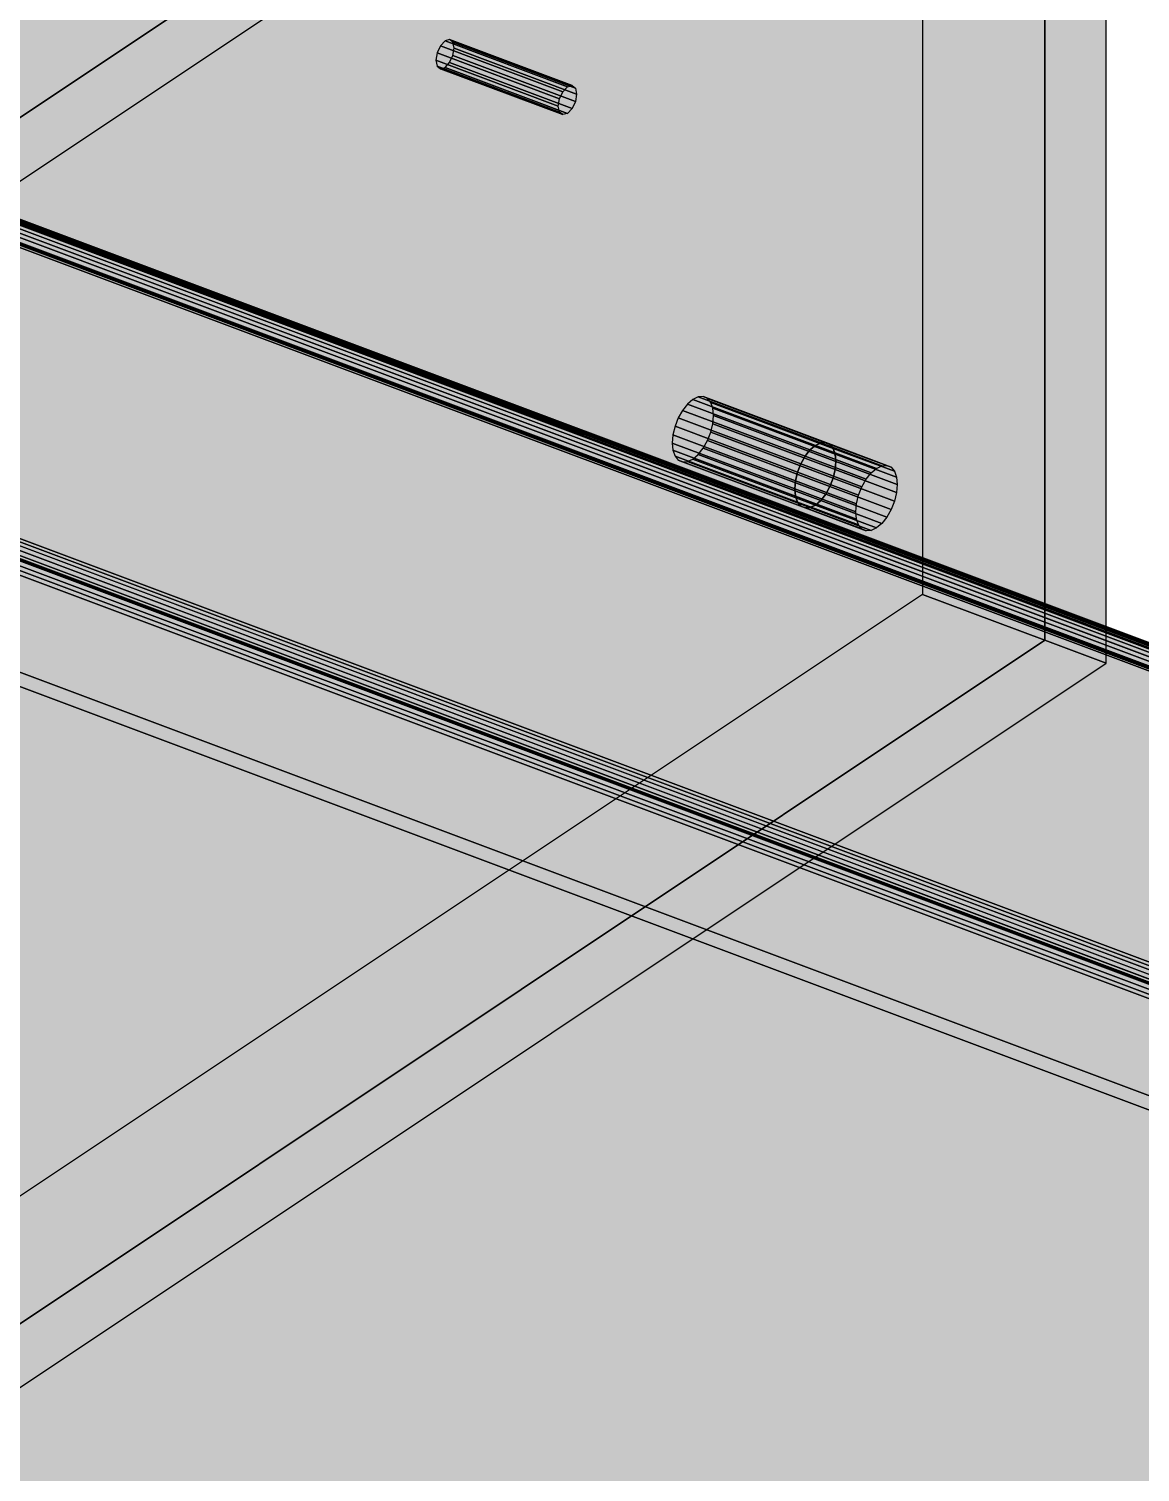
# Model space of a CAD drawing. Header units: millimetres. Extents: x 50 to 612415, y 2 to 4150.
# Drawn here: x 471598.2 to 471673, y 2379.7 to 2476.9 of the extents above; entities that cross this region are included whole.
import ezdxf

# ---------------------------------------------------------------- set-up
doc = ezdxf.new("R2010")
doc.units = ezdxf.units.MM
doc.layers.add('HATCH', color=8, linetype='Continuous', lineweight=9)
doc.layers.add('OUTLINE', color=7, linetype='Continuous', lineweight=25)

msp = doc.modelspace()

# ---------------------------------------------------------------- hatches: boundary and pattern name
at = {"layer": 'HATCH', "true_color": 0x5f7984}
for points in [[(470603.736, 2836.693), (470603.492, 2836.673), (472218.599, 2231.008), (472218.717, 2231.075)], [(470604.406, 2834.832), (470604.421, 2834.834), (472217.341, 2229.989), (472217.334, 2229.984)]]:
    msp.add_hatch(color=155, dxfattribs=at).paths.add_polyline_path(points)
at = {"layer": 'HATCH', "true_color": 0x5d7782}
for points in [[(470604.006, 2836.641), (470603.736, 2836.693), (472218.717, 2231.075), (472218.781, 2231.101)], [(470604.421, 2834.834), (470604.438, 2834.83), (472217.345, 2229.99), (472217.341, 2229.989)], [(470605.79, 2834.718), (470605.616, 2835.094), (472218.059, 2230.428), (472217.796, 2230.216)], [(470604.539, 2834.734), (470604.549, 2834.71), (472217.284, 2229.935), (472217.3, 2229.948)]]:
    msp.add_hatch(color=155, dxfattribs=at).paths.add_polyline_path(points)
at = {"layer": 'HATCH', "true_color": 0x617c87}
for points in [[(470603.283, 2836.582), (470582.942, 2823.021), (472198.092, 2217.34), (472218.433, 2230.901)], [(470584.051, 2821.266), (470604.393, 2834.827), (472217.323, 2229.978), (472196.982, 2216.417)], [(470604.562, 2834.664), (470624.098, 2686.661), (472093.534, 2135.622), (472217.248, 2229.907)], [(470625.526, 2685.975), (470605.99, 2833.979), (472217.219, 2229.768), (472093.505, 2135.483)], [(470584.03, 2821.193), (470584.029, 2821.212), (472196.925, 2216.376), (472196.908, 2216.363)], [(470584.042, 2821.257), (470584.051, 2821.266), (472196.982, 2216.417), (472196.97, 2216.409)], [(470589.351, 2810.659), (470590.279, 2811.278), (472190.631, 2211.146), (472189.703, 2210.527)]]:
    msp.add_hatch(color=145, dxfattribs=at).paths.add_polyline_path(points)
at = {"layer": 'HATCH', "true_color": 0x607b86}
for points in [[(470603.492, 2836.673), (470603.283, 2836.582), (472218.433, 2230.901), (472218.599, 2231.008)], [(470604.393, 2834.827), (470604.406, 2834.832), (472217.334, 2229.984), (472217.323, 2229.978)], [(470604.557, 2834.687), (470604.562, 2834.664), (472217.248, 2229.907), (472217.266, 2229.921)], [(470605.99, 2833.979), (470605.916, 2834.342), (472217.512, 2229.994), (472217.219, 2229.768)], [(470584.035, 2821.172), (470584.03, 2821.193), (472196.908, 2216.363), (472196.892, 2216.35)]]:
    msp.add_hatch(color=155, dxfattribs=at).paths.add_polyline_path(points)
at = {"layer": 'HATCH', "true_color": 0x5c7580}
for points in [[(470604.294, 2836.52), (470604.006, 2836.641), (472218.781, 2231.101), (472218.789, 2231.084)], [(470604.525, 2834.756), (470604.539, 2834.734), (472217.3, 2229.948), (472217.315, 2229.96)], [(470605.616, 2835.094), (470605.4, 2835.456), (472218.293, 2230.621), (472218.059, 2230.428)], [(470584.064, 2821.108), (470584.052, 2821.129), (472196.86, 2216.325), (472196.846, 2216.314)]]:
    msp.add_hatch(color=147, dxfattribs=at).paths.add_polyline_path(points)
at = {"layer": 'HATCH', "true_color": 0x59727d}
for points in [[(470604.587, 2836.332), (470604.294, 2836.52), (472218.789, 2231.084), (472218.742, 2231.024)], [(470604.456, 2834.823), (470604.474, 2834.811), (472217.343, 2229.985), (472217.346, 2229.989)]]:
    msp.add_hatch(color=147, dxfattribs=at).paths.add_polyline_path(points)
at = {"layer": 'HATCH', "true_color": 0x576f7a}
for points in [[(470604.876, 2836.087), (470604.587, 2836.332), (472218.742, 2231.024), (472218.641, 2230.925)], [(470605.151, 2835.791), (470604.876, 2836.087), (472218.641, 2230.925), (472218.489, 2230.789)], [(470604.474, 2834.811), (470604.492, 2834.796), (472217.336, 2229.979), (472217.343, 2229.985)], [(470604.492, 2834.796), (470604.509, 2834.777), (472217.327, 2229.971), (472217.336, 2229.979)]]:
    msp.add_hatch(color=147, dxfattribs=at).paths.add_polyline_path(points)
at = {"layer": 'HATCH', "true_color": 0x5a727d}
for points in [[(470605.4, 2835.456), (470605.151, 2835.791), (472218.489, 2230.789), (472218.293, 2230.621)], [(470604.509, 2834.777), (470604.525, 2834.756), (472217.315, 2229.96), (472217.327, 2229.971)]]:
    msp.add_hatch(color=147, dxfattribs=at).paths.add_polyline_path(points)
at = {"layer": 'HATCH', "true_color": 0x5b7580}
msp.add_hatch(color=147, dxfattribs=at).paths.add_polyline_path([(470604.438, 2834.83), (470604.456, 2834.823), (472217.346, 2229.989), (472217.345, 2229.99)])
at = {"layer": 'HATCH', "true_color": 0x5f7985}
for points in [[(470604.549, 2834.71), (470604.557, 2834.687), (472217.266, 2229.921), (472217.284, 2229.935)], [(470605.916, 2834.342), (470605.79, 2834.718), (472217.796, 2230.216), (472217.512, 2229.994)], [(470584.042, 2821.15), (470584.035, 2821.172), (472196.892, 2216.35), (472196.875, 2216.338)]]:
    msp.add_hatch(color=155, dxfattribs=at).paths.add_polyline_path(points)
at = {"layer": 'HATCH', "true_color": 0x617c88}
for points in [[(470582.591, 2822.339), (470582.589, 2822.006), (472197.046, 2216.585), (472197.343, 2216.807)], [(470582.942, 2823.021), (470582.771, 2822.857), (472197.876, 2217.192), (472198.092, 2217.34)]]:
    msp.add_hatch(color=145, dxfattribs=at).paths.add_polyline_path(points)
at = {"layer": 'HATCH', "true_color": 0x627d88}
for points in [[(470582.653, 2822.626), (470582.591, 2822.339), (472197.343, 2216.807), (472197.623, 2217.012)], [(470582.771, 2822.857), (470582.653, 2822.626), (472197.623, 2217.012), (472197.876, 2217.192)], [(470584.029, 2821.212), (470584.03, 2821.23), (472196.941, 2216.388), (472196.925, 2216.376)], [(470584.03, 2821.23), (470584.035, 2821.245), (472196.957, 2216.399), (472196.941, 2216.388)], [(470584.035, 2821.245), (470584.042, 2821.257), (472196.97, 2216.409), (472196.957, 2216.399)]]:
    msp.add_hatch(color=145, dxfattribs=at).paths.add_polyline_path(points)
at = {"layer": 'HATCH', "true_color": 0x617b87}
msp.add_hatch(color=155, dxfattribs=at).paths.add_polyline_path([(470582.589, 2822.006), (470582.645, 2821.641), (472196.743, 2216.354), (472197.046, 2216.585)])
at = {"layer": 'HATCH', "true_color": 0x607a85}
msp.add_hatch(color=155, dxfattribs=at).paths.add_polyline_path([(470582.645, 2821.641), (470582.758, 2821.256), (472196.447, 2216.123), (472196.743, 2216.354)])
at = {"layer": 'HATCH', "true_color": 0x5e7883}
for points in [[(470582.758, 2821.256), (470582.924, 2820.867), (472196.169, 2215.9), (472196.447, 2216.123)], [(470584.052, 2821.129), (470584.042, 2821.15), (472196.875, 2216.338), (472196.86, 2216.325)]]:
    msp.add_hatch(color=155, dxfattribs=at).paths.add_polyline_path(points)
at = {"layer": 'HATCH', "true_color": 0x5c7680}
msp.add_hatch(color=147, dxfattribs=at).paths.add_polyline_path([(470582.924, 2820.867), (470583.136, 2820.489), (472195.919, 2215.696), (472196.169, 2215.9)])
at = {"layer": 'HATCH', "true_color": 0x5b747f}
for points in [[(470583.136, 2820.489), (470589.351, 2810.659), (472189.703, 2210.527), (472195.919, 2215.696)], [(470590.279, 2811.278), (470584.064, 2821.108), (472196.846, 2216.314), (472190.631, 2211.146)]]:
    msp.add_hatch(color=147, dxfattribs=at).paths.add_polyline_path(points)
at = {"layer": 'HATCH', "true_color": 0xccae87}
for points in [[(471534.652, 2437.561), (471658.355, 2520.03), (471666.602, 2516.938), (471542.898, 2434.469)], [(471542.898, 2434.469), (471666.602, 2516.938), (471670.725, 2515.391), (471547.022, 2432.923)], [(471658.355, 2438.79), (471534.652, 2356.321), (471542.898, 2353.229), (471666.602, 2435.697)], [(471666.602, 2435.697), (471542.898, 2353.229), (471547.022, 2351.682), (471670.725, 2434.151)]]:
    msp.add_hatch(color=43, dxfattribs=at).paths.add_polyline_path(points)
at = {"layer": 'HATCH', "true_color": 0xbda27d}
for points in [[(471566.814, 2448.085), (471534.652, 2437.561), (471658.355, 2520.03)], [(471567.124, 2448.172), (471566.814, 2448.085), (471658.355, 2520.03)], [(471567.35, 2447.996), (471567.124, 2448.172), (471658.355, 2520.03)], [(471626.192, 2487.67), (471567.35, 2447.996), (471658.355, 2520.03)], [(471626.501, 2486.21), (471658.355, 2520.03), (471658.355, 2438.79)], [(471559.706, 2386.379), (471542.898, 2434.469), (471666.602, 2516.938)], [(471666.602, 2516.938), (471542.898, 2434.469), (471575.061, 2444.992)], [(471651.139, 2448.823), (471559.706, 2386.379), (471666.602, 2516.938)], [(471666.602, 2516.938), (471575.061, 2444.992), (471575.371, 2445.079)], [(471666.602, 2516.938), (471575.371, 2445.079), (471575.597, 2444.903)], [(471666.602, 2516.938), (471575.597, 2444.903), (471634.439, 2484.577)], [(471666.602, 2435.697), (471666.602, 2516.938), (471634.748, 2483.118)], [(471651.499, 2448.995), (471651.139, 2448.823), (471666.602, 2516.938)], [(471651.835, 2449.018), (471651.499, 2448.995), (471666.602, 2516.938)], [(471652.123, 2448.891), (471651.835, 2449.018), (471666.602, 2516.938)], [(471652.344, 2448.623), (471652.123, 2448.891), (471666.602, 2516.938)], [(471652.483, 2448.231), (471652.344, 2448.623), (471666.602, 2516.938)], [(471652.483, 2447.191), (471666.602, 2516.938), (471666.602, 2435.697)], [(471652.483, 2447.191), (471652.53, 2447.743), (471666.602, 2516.938)], [(471652.53, 2447.743), (471652.483, 2448.231), (471666.602, 2516.938)], [(471670.725, 2515.391), (471547.022, 2432.923), (471563.829, 2384.833)], [(471670.725, 2515.391), (471563.829, 2384.833), (471655.262, 2447.277)], [(471670.725, 2515.391), (471655.262, 2447.277), (471655.622, 2447.449)], [(471670.725, 2515.391), (471655.622, 2447.449), (471655.958, 2447.472)], [(471670.725, 2515.391), (471655.958, 2447.472), (471656.246, 2447.345)], [(471670.725, 2515.391), (471656.246, 2447.345), (471656.467, 2447.076)], [(471670.725, 2515.391), (471656.467, 2447.076), (471656.606, 2446.685)], [(471670.725, 2434.151), (471670.725, 2515.391), (471656.606, 2445.645)], [(471670.725, 2515.391), (471656.654, 2446.196), (471656.606, 2445.645)], [(471670.725, 2515.391), (471656.606, 2446.685), (471656.654, 2446.196)], [(471626.192, 2487.67), (471625.883, 2487.344), (471567.35, 2447.996)], [(471625.883, 2487.344), (471625.656, 2486.867), (471567.35, 2447.996)], [(471625.656, 2486.867), (471625.573, 2486.365), (471567.35, 2447.996)], [(471566.814, 2446.3), (471625.656, 2485.974), (471625.883, 2485.798)], [(471566.814, 2446.3), (471567.124, 2446.625), (471625.656, 2485.974)], [(471626.192, 2476.064), (471566.814, 2446.3), (471625.883, 2485.798)], [(471567.124, 2446.625), (471567.35, 2447.103), (471625.656, 2485.974)], [(471625.573, 2486.365), (471567.433, 2447.605), (471567.35, 2447.996)], [(471567.35, 2447.103), (471567.433, 2447.605), (471625.656, 2485.974)], [(471567.433, 2447.605), (471625.573, 2486.365), (471625.656, 2485.974)], [(471625.883, 2485.798), (471626.192, 2485.885), (471658.355, 2438.79)], [(471626.81, 2475.584), (471625.883, 2485.798), (471658.355, 2438.79)], [(471626.81, 2475.584), (471626.728, 2475.975), (471625.883, 2485.798)], [(471626.728, 2475.975), (471626.501, 2476.151), (471625.883, 2485.798)], [(471626.501, 2476.151), (471626.192, 2476.064), (471625.883, 2485.798)], [(471626.192, 2485.885), (471626.501, 2486.21), (471658.355, 2438.79)], [(471575.597, 2444.903), (471634.13, 2484.252), (471634.439, 2484.577)], [(471575.597, 2444.903), (471633.903, 2483.774), (471634.13, 2484.252)], [(471634.13, 2482.705), (471633.903, 2482.881), (471575.061, 2443.207)], [(471633.903, 2482.881), (471575.371, 2443.533), (471575.061, 2443.207)], [(471633.903, 2482.881), (471575.597, 2444.01), (471575.371, 2443.533)], [(471575.597, 2444.903), (471633.82, 2483.272), (471633.903, 2483.774)], [(471575.597, 2444.903), (471575.68, 2444.512), (471633.82, 2483.272)], [(471633.903, 2482.881), (471575.68, 2444.512), (471575.597, 2444.01)], [(471633.903, 2482.881), (471633.82, 2483.272), (471575.68, 2444.512)], [(471666.602, 2435.697), (471634.748, 2483.118), (471634.439, 2482.792)], [(471634.13, 2482.705), (471575.061, 2443.207), (471634.439, 2472.972)], [(471666.602, 2435.697), (471634.439, 2482.792), (471634.13, 2482.705)], [(471666.602, 2435.697), (471634.13, 2482.705), (471635.057, 2472.491)], [(471634.13, 2482.705), (471634.974, 2472.882), (471635.057, 2472.491)], [(471634.13, 2482.705), (471634.748, 2473.058), (471634.974, 2472.882)], [(471634.13, 2482.705), (471634.439, 2472.972), (471634.748, 2473.058)], [(471626.192, 2476.064), (471567.433, 2435.999), (471566.814, 2446.3)], [(471626.192, 2476.064), (471625.883, 2475.738), (471567.433, 2435.999)], [(471625.883, 2475.738), (471625.656, 2475.261), (471567.433, 2435.999)], [(471625.656, 2475.261), (471625.573, 2474.759), (471567.433, 2435.999)], [(471626.501, 2474.605), (471626.728, 2475.082), (471658.355, 2438.79)], [(471626.728, 2475.082), (471626.81, 2475.584), (471658.355, 2438.79)], [(471566.814, 2434.694), (471625.656, 2474.368), (471625.883, 2474.192)], [(471566.814, 2434.694), (471567.124, 2435.02), (471625.656, 2474.368)], [(471643.252, 2452.088), (471566.814, 2434.694), (471626.192, 2474.279)], [(471566.814, 2434.694), (471625.883, 2474.192), (471626.192, 2474.279)], [(471567.124, 2435.02), (471567.35, 2435.497), (471625.656, 2474.368)], [(471567.35, 2435.497), (471567.433, 2435.999), (471625.656, 2474.368)], [(471567.433, 2435.999), (471625.573, 2474.759), (471625.656, 2474.368)], [(471626.192, 2474.279), (471626.501, 2474.605), (471658.355, 2438.79)], [(471644.097, 2451.715), (471626.192, 2474.279), (471658.355, 2438.79)], [(471644.097, 2451.715), (471643.876, 2451.984), (471626.192, 2474.279)], [(471643.876, 2451.984), (471643.588, 2452.111), (471626.192, 2474.279)], [(471643.588, 2452.111), (471643.252, 2452.088), (471626.192, 2474.279)], [(471575.061, 2443.207), (471575.68, 2432.906), (471634.439, 2472.972)], [(471575.68, 2432.906), (471634.13, 2472.646), (471634.439, 2472.972)], [(471575.68, 2432.906), (471633.903, 2472.168), (471634.13, 2472.646)], [(471575.68, 2432.906), (471633.82, 2471.667), (471633.903, 2472.168)], [(471666.602, 2435.697), (471635.057, 2472.491), (471634.974, 2471.99)], [(471634.13, 2471.1), (471633.903, 2471.275), (471575.061, 2431.601)], [(471633.903, 2471.275), (471575.371, 2431.927), (471575.061, 2431.601)], [(471634.439, 2471.186), (471575.061, 2431.601), (471651.499, 2448.995)], [(471634.439, 2471.186), (471634.13, 2471.1), (471575.061, 2431.601)], [(471633.903, 2471.275), (471575.597, 2432.405), (471575.371, 2431.927)], [(471633.903, 2471.275), (471575.68, 2432.906), (471575.597, 2432.405)], [(471633.903, 2471.275), (471633.82, 2471.667), (471575.68, 2432.906)], [(471666.602, 2435.697), (471634.748, 2471.512), (471634.439, 2471.186)], [(471666.602, 2435.697), (471634.439, 2471.186), (471652.344, 2448.623)], [(471634.439, 2471.186), (471652.123, 2448.891), (471652.344, 2448.623)], [(471634.439, 2471.186), (471651.835, 2449.018), (471652.123, 2448.891)], [(471634.439, 2471.186), (471651.499, 2448.995), (471651.835, 2449.018)], [(471666.602, 2435.697), (471634.974, 2471.99), (471634.748, 2471.512)], [(471642.892, 2451.916), (471551.506, 2388.984), (471551.459, 2389.472)], [(471642.892, 2451.916), (471551.459, 2389.472), (471566.505, 2434.607)], [(471642.892, 2451.916), (471642.532, 2451.607), (471551.506, 2388.984)], [(471643.252, 2452.088), (471642.892, 2451.916), (471566.505, 2434.607)], [(471643.252, 2452.088), (471566.505, 2434.607), (471566.814, 2434.694)], [(471642.532, 2451.607), (471642.196, 2451.183), (471551.506, 2388.984)], [(471642.196, 2451.183), (471641.908, 2450.672), (471551.506, 2388.984)], [(471644.236, 2451.323), (471644.097, 2451.715), (471658.355, 2438.79)], [(471644.284, 2450.835), (471644.236, 2451.323), (471658.355, 2438.79)], [(471644.236, 2450.284), (471644.284, 2450.835), (471658.355, 2438.79)], [(471641.908, 2450.672), (471641.687, 2450.108), (471551.506, 2388.984)], [(471641.687, 2450.108), (471641.548, 2449.531), (471551.506, 2388.984)], [(471644.097, 2449.706), (471644.236, 2450.284), (471658.355, 2438.79)], [(471641.548, 2449.531), (471641.5, 2448.98), (471551.506, 2388.984)], [(471551.506, 2388.984), (471641.5, 2448.98), (471641.548, 2448.491)], [(471559.706, 2386.379), (471559.753, 2385.891), (471651.139, 2448.823)], [(471651.139, 2448.823), (471559.753, 2385.891), (471559.706, 2386.379)], [(471574.752, 2431.515), (471559.706, 2386.379), (471651.139, 2448.823)], [(471559.753, 2385.891), (471650.779, 2448.515), (471651.139, 2448.823)], [(471651.139, 2448.823), (471650.779, 2448.515), (471559.753, 2385.891)], [(471574.752, 2431.515), (471651.139, 2448.823), (471651.499, 2448.995)], [(471575.061, 2431.601), (471574.752, 2431.515), (471651.499, 2448.995)], [(471643.588, 2448.632), (471643.876, 2449.143), (471658.355, 2438.79)], [(471643.876, 2449.143), (471644.097, 2449.706), (471658.355, 2438.79)], [(471550.114, 2386.047), (471641.548, 2448.491), (471641.687, 2448.1)], [(471550.114, 2386.047), (471550.475, 2386.356), (471641.548, 2448.491)], [(471550.114, 2386.047), (471641.687, 2448.1), (471641.908, 2447.831)], [(471550.475, 2386.356), (471550.81, 2386.78), (471641.548, 2448.491)], [(471550.81, 2386.78), (471551.099, 2387.291), (471641.548, 2448.491)], [(471551.099, 2387.291), (471551.32, 2387.855), (471641.548, 2448.491)], [(471551.32, 2387.855), (471551.459, 2388.432), (471641.548, 2448.491)], [(471551.459, 2388.432), (471551.506, 2388.984), (471641.548, 2448.491)], [(471559.753, 2385.891), (471650.443, 2448.09), (471650.779, 2448.515)], [(471650.779, 2448.515), (471650.443, 2448.09), (471559.753, 2385.891)], [(471559.753, 2385.891), (471650.155, 2447.579), (471650.443, 2448.09)], [(471650.443, 2448.09), (471650.155, 2447.579), (471559.753, 2385.891)], [(471642.532, 2447.727), (471642.892, 2447.899), (471658.355, 2438.79)], [(471642.892, 2447.899), (471643.252, 2448.207), (471658.355, 2438.79)], [(471643.252, 2448.207), (471643.588, 2448.632), (471658.355, 2438.79)], [(471666.602, 2435.697), (471652.344, 2448.623), (471652.483, 2448.231)], [(471666.602, 2435.697), (471652.483, 2448.231), (471652.53, 2447.743)], [(471550.114, 2386.047), (471641.908, 2447.831), (471642.196, 2447.704)], [(471550.114, 2386.047), (471642.532, 2447.727), (471658.355, 2438.79)], [(471550.114, 2386.047), (471642.196, 2447.704), (471642.532, 2447.727)], [(471559.753, 2385.891), (471649.934, 2447.016), (471650.155, 2447.579)], [(471650.155, 2447.579), (471649.934, 2447.016), (471559.753, 2385.891)], [(471559.753, 2385.891), (471649.794, 2446.439), (471649.934, 2447.016)], [(471649.934, 2447.016), (471649.794, 2446.439), (471559.753, 2385.891)], [(471563.829, 2384.833), (471563.876, 2384.345), (471655.262, 2447.277)], [(471563.876, 2384.345), (471654.902, 2446.969), (471655.262, 2447.277)], [(471563.876, 2384.345), (471654.566, 2446.544), (471654.902, 2446.969)], [(471666.602, 2435.697), (471652.483, 2447.191), (471652.344, 2446.614)], [(471652.344, 2446.614), (471652.483, 2447.191), (471666.602, 2435.697)], [(471666.602, 2435.697), (471652.53, 2447.743), (471652.483, 2447.191)], [(471559.753, 2385.891), (471649.747, 2445.887), (471649.794, 2446.439)], [(471649.794, 2446.439), (471649.747, 2445.887), (471559.753, 2385.891)], [(471563.876, 2384.345), (471654.278, 2446.033), (471654.566, 2446.544)], [(471563.876, 2384.345), (471654.057, 2445.469), (471654.278, 2446.033)], [(471666.602, 2435.697), (471652.123, 2446.05), (471651.835, 2445.539)], [(471651.835, 2445.539), (471652.123, 2446.05), (471666.602, 2435.697)], [(471666.602, 2435.697), (471652.344, 2446.614), (471652.123, 2446.05)], [(471652.123, 2446.05), (471652.344, 2446.614), (471666.602, 2435.697)], [(471649.934, 2445.007), (471649.794, 2445.399), (471558.361, 2382.955)], [(471558.361, 2382.955), (471649.794, 2445.399), (471649.934, 2445.007)], [(471649.794, 2445.399), (471558.722, 2383.263), (471558.361, 2382.955)], [(471558.361, 2382.955), (471558.722, 2383.263), (471649.794, 2445.399)], [(471650.155, 2444.738), (471649.934, 2445.007), (471558.361, 2382.955)], [(471558.361, 2382.955), (471649.934, 2445.007), (471650.155, 2444.738)], [(471649.794, 2445.399), (471559.057, 2383.688), (471558.722, 2383.263)], [(471558.722, 2383.263), (471559.057, 2383.688), (471649.794, 2445.399)], [(471559.057, 2383.688), (471559.345, 2384.199), (471649.794, 2445.399)], [(471649.794, 2445.399), (471559.345, 2384.199), (471559.057, 2383.688)], [(471649.794, 2445.399), (471559.567, 2384.762), (471559.345, 2384.199)], [(471559.345, 2384.199), (471559.567, 2384.762), (471649.794, 2445.399)], [(471559.567, 2384.762), (471559.706, 2385.339), (471649.794, 2445.399)], [(471649.794, 2445.399), (471559.706, 2385.339), (471559.567, 2384.762)], [(471649.794, 2445.399), (471559.753, 2385.891), (471559.706, 2385.339)], [(471559.706, 2385.339), (471559.753, 2385.891), (471649.794, 2445.399)], [(471559.753, 2385.891), (471649.747, 2445.887), (471649.794, 2445.399)], [(471649.794, 2445.399), (471649.747, 2445.887), (471559.753, 2385.891)], [(471563.876, 2384.345), (471653.918, 2444.892), (471654.057, 2445.469)], [(471666.602, 2435.697), (471651.499, 2445.115), (471651.139, 2444.806)], [(471651.139, 2444.806), (471651.499, 2445.115), (471666.602, 2435.697)], [(471666.602, 2435.697), (471651.835, 2445.539), (471651.499, 2445.115)], [(471651.499, 2445.115), (471651.835, 2445.539), (471666.602, 2435.697)], [(471670.725, 2434.151), (471656.467, 2445.068), (471656.246, 2444.504)], [(471670.725, 2434.151), (471656.606, 2445.645), (471656.467, 2445.068)], [(471558.361, 2382.955), (471650.155, 2444.738), (471666.602, 2435.697)], [(471650.443, 2444.611), (471650.155, 2444.738), (471558.361, 2382.955)], [(471666.602, 2435.697), (471650.779, 2444.634), (471558.361, 2382.955)], [(471650.779, 2444.634), (471650.443, 2444.611), (471558.361, 2382.955)], [(471563.876, 2384.345), (471653.87, 2444.341), (471653.918, 2444.892)], [(471653.918, 2443.852), (471653.87, 2444.341), (471563.876, 2384.345)], [(471650.155, 2444.738), (471650.443, 2444.611), (471666.602, 2435.697)], [(471650.443, 2444.611), (471650.779, 2444.634), (471666.602, 2435.697)], [(471666.602, 2435.697), (471651.139, 2444.806), (471650.779, 2444.634)], [(471650.779, 2444.634), (471651.139, 2444.806), (471666.602, 2435.697)], [(471670.725, 2434.151), (471655.958, 2443.993), (471655.622, 2443.568)], [(471670.725, 2434.151), (471656.246, 2444.504), (471655.958, 2443.993)], [(471654.057, 2443.461), (471653.918, 2443.852), (471562.485, 2381.408)], [(471653.918, 2443.852), (471562.845, 2381.717), (471562.485, 2381.408)], [(471654.278, 2443.192), (471654.057, 2443.461), (471562.485, 2381.408)], [(471670.725, 2434.151), (471654.278, 2443.192), (471562.485, 2381.408)], [(471653.918, 2443.852), (471563.181, 2382.141), (471562.845, 2381.717)], [(471653.918, 2443.852), (471563.469, 2382.653), (471563.181, 2382.141)], [(471653.918, 2443.852), (471563.69, 2383.216), (471563.469, 2382.653)], [(471653.918, 2443.852), (471563.829, 2383.793), (471563.69, 2383.216)], [(471653.918, 2443.852), (471563.876, 2384.345), (471563.829, 2383.793)], [(471670.725, 2434.151), (471654.566, 2443.065), (471654.278, 2443.192)], [(471670.725, 2434.151), (471654.902, 2443.088), (471654.566, 2443.065)], [(471670.725, 2434.151), (471655.262, 2443.26), (471654.902, 2443.088)], [(471670.725, 2434.151), (471655.622, 2443.568), (471655.262, 2443.26)], [(471658.355, 2438.79), (471534.652, 2356.321), (471550.114, 2386.047)], [(471558.361, 2382.955), (471542.898, 2353.229), (471666.602, 2435.697)], [(471558.361, 2382.955), (471666.602, 2435.697), (471542.898, 2353.229)], [(471547.022, 2351.682), (471670.725, 2434.151), (471562.485, 2381.408)]]:
    msp.add_hatch(color=33, dxfattribs=at).paths.add_polyline_path(points)
at = {"layer": 'HATCH', "true_color": 0xc0a47f}
for points in [[(471658.355, 2520.03), (471658.355, 2438.79), (471666.602, 2435.697), (471666.602, 2516.938)], [(471666.602, 2516.938), (471666.602, 2435.697), (471670.725, 2434.151), (471670.725, 2515.391)]]:
    msp.add_hatch(color=33, dxfattribs=at).paths.add_polyline_path(points)
at = {"layer": 'HATCH', "true_color": 0xceb088}
for points in [[(471626.192, 2476.064), (471625.883, 2475.738), (471634.13, 2472.646), (471634.439, 2472.972)], [(471626.192, 2474.279), (471626.501, 2474.605), (471634.748, 2471.512), (471634.439, 2471.186)], [(471642.532, 2451.607), (471642.196, 2451.183), (471650.443, 2448.09), (471650.779, 2448.515)], [(471643.252, 2448.207), (471643.588, 2448.632), (471651.835, 2445.539), (471651.499, 2445.115)], [(471650.779, 2448.515), (471650.443, 2448.09), (471654.566, 2446.544), (471654.902, 2446.969)], [(471651.499, 2445.115), (471651.835, 2445.539), (471655.958, 2443.993), (471655.622, 2443.568)]]:
    msp.add_hatch(color=43, dxfattribs=at).paths.add_polyline_path(points)
at = {"layer": 'HATCH', "true_color": 0xc8ab85}
for points in [[(471626.501, 2476.151), (471626.192, 2476.064), (471634.439, 2472.972), (471634.748, 2473.058)], [(471625.883, 2474.192), (471626.192, 2474.279), (471634.439, 2471.186), (471634.13, 2471.1)]]:
    msp.add_hatch(color=43, dxfattribs=at).paths.add_polyline_path(points)
at = {"layer": 'HATCH', "true_color": 0xbea27e}
for points in [[(471626.728, 2475.975), (471626.501, 2476.151), (471634.748, 2473.058), (471634.974, 2472.882)], [(471625.656, 2474.368), (471625.883, 2474.192), (471634.13, 2471.1), (471633.903, 2471.275)]]:
    msp.add_hatch(color=33, dxfattribs=at).paths.add_polyline_path(points)
at = {"layer": 'HATCH', "true_color": 0xc5a883}
for points in [[(471625.656, 2475.261), (471625.573, 2474.759), (471633.82, 2471.667), (471633.903, 2472.168)], [(471626.728, 2475.082), (471626.81, 2475.584), (471635.057, 2472.491), (471634.974, 2471.99)]]:
    msp.add_hatch(color=43, dxfattribs=at).paths.add_polyline_path(points)
at = {"layer": 'HATCH', "true_color": 0xccaf87}
for points in [[(471625.883, 2475.738), (471625.656, 2475.261), (471633.903, 2472.168), (471634.13, 2472.646)], [(471626.501, 2474.605), (471626.728, 2475.082), (471634.974, 2471.99), (471634.748, 2471.512)]]:
    msp.add_hatch(color=43, dxfattribs=at).paths.add_polyline_path(points)
at = {"layer": 'HATCH', "true_color": 0xba9f7b}
for points in [[(471626.81, 2475.584), (471626.728, 2475.975), (471634.974, 2472.882), (471635.057, 2472.491)], [(471625.573, 2474.759), (471625.656, 2474.368), (471633.903, 2471.275), (471633.82, 2471.667)]]:
    msp.add_hatch(color=33, dxfattribs=at).paths.add_polyline_path(points)
at = {"layer": 'HATCH', "true_color": 0xcdaf88}
for points in [[(471642.892, 2451.916), (471642.532, 2451.607), (471650.779, 2448.515), (471651.139, 2448.823)], [(471642.196, 2451.183), (471641.908, 2450.672), (471650.155, 2447.579), (471650.443, 2448.09)], [(471643.588, 2448.632), (471643.876, 2449.143), (471652.123, 2446.05), (471651.835, 2445.539)], [(471651.139, 2448.823), (471650.779, 2448.515), (471654.902, 2446.969), (471655.262, 2447.277)], [(471642.892, 2447.899), (471643.252, 2448.207), (471651.499, 2445.115), (471651.139, 2444.806)], [(471650.443, 2448.09), (471650.155, 2447.579), (471654.278, 2446.033), (471654.566, 2446.544)], [(471651.835, 2445.539), (471652.123, 2446.05), (471656.246, 2444.504), (471655.958, 2443.993)], [(471651.139, 2444.806), (471651.499, 2445.115), (471655.622, 2443.568), (471655.262, 2443.26)]]:
    msp.add_hatch(color=43, dxfattribs=at).paths.add_polyline_path(points)
at = {"layer": 'HATCH', "true_color": 0xcaad86}
for points in [[(471643.252, 2452.088), (471642.892, 2451.916), (471651.139, 2448.823), (471651.499, 2448.995)], [(471651.499, 2448.995), (471651.139, 2448.823), (471655.262, 2447.277), (471655.622, 2447.449)], [(471642.532, 2447.727), (471642.892, 2447.899), (471651.139, 2444.806), (471650.779, 2444.634)], [(471650.779, 2444.634), (471651.139, 2444.806), (471655.262, 2443.26), (471654.902, 2443.088)]]:
    msp.add_hatch(color=43, dxfattribs=at).paths.add_polyline_path(points)
at = {"layer": 'HATCH', "true_color": 0xc6a983}
for points in [[(471643.588, 2452.111), (471643.252, 2452.088), (471651.499, 2448.995), (471651.835, 2449.018)], [(471651.835, 2449.018), (471651.499, 2448.995), (471655.622, 2447.449), (471655.958, 2447.472)], [(471642.196, 2447.704), (471642.532, 2447.727), (471650.779, 2444.634), (471650.443, 2444.611)], [(471650.443, 2444.611), (471650.779, 2444.634), (471654.902, 2443.088), (471654.566, 2443.065)]]:
    msp.add_hatch(color=43, dxfattribs=at).paths.add_polyline_path(points)
at = {"layer": 'HATCH', "true_color": 0xc1a580}
for points in [[(471643.876, 2451.984), (471643.588, 2452.111), (471651.835, 2449.018), (471652.123, 2448.891)], [(471652.123, 2448.891), (471651.835, 2449.018), (471655.958, 2447.472), (471656.246, 2447.345)], [(471641.908, 2447.831), (471642.196, 2447.704), (471650.443, 2444.611), (471650.155, 2444.738)], [(471650.155, 2444.738), (471650.443, 2444.611), (471654.566, 2443.065), (471654.278, 2443.192)]]:
    msp.add_hatch(color=33, dxfattribs=at).paths.add_polyline_path(points)
at = {"layer": 'HATCH', "true_color": 0xbba07c}
for points in [[(471644.097, 2451.715), (471643.876, 2451.984), (471652.123, 2448.891), (471652.344, 2448.623)], [(471652.344, 2448.623), (471652.123, 2448.891), (471656.246, 2447.345), (471656.467, 2447.076)], [(471641.687, 2448.1), (471641.908, 2447.831), (471650.155, 2444.738), (471649.934, 2445.007)], [(471649.934, 2445.007), (471650.155, 2444.738), (471654.278, 2443.192), (471654.057, 2443.461)]]:
    msp.add_hatch(color=33, dxfattribs=at).paths.add_polyline_path(points)
at = {"layer": 'HATCH', "true_color": 0xb69c79}
for points in [[(471644.236, 2451.323), (471644.097, 2451.715), (471652.344, 2448.623), (471652.483, 2448.231)], [(471641.548, 2448.491), (471641.687, 2448.1), (471649.934, 2445.007), (471649.794, 2445.399)], [(471652.483, 2448.231), (471652.344, 2448.623), (471656.467, 2447.076), (471656.606, 2446.685)], [(471649.794, 2445.399), (471649.934, 2445.007), (471654.057, 2443.461), (471653.918, 2443.852)]]:
    msp.add_hatch(color=33, dxfattribs=at).paths.add_polyline_path(points)
at = {"layer": 'HATCH', "true_color": 0xbda17d}
for points in [[(471644.284, 2450.835), (471644.236, 2451.323), (471652.483, 2448.231), (471652.53, 2447.743)], [(471641.5, 2448.98), (471641.548, 2448.491), (471649.794, 2445.399), (471649.747, 2445.887)], [(471652.53, 2447.743), (471652.483, 2448.231), (471656.606, 2446.685), (471656.654, 2446.196)], [(471649.747, 2445.887), (471649.794, 2445.399), (471653.918, 2443.852), (471653.87, 2444.341)]]:
    msp.add_hatch(color=33, dxfattribs=at).paths.add_polyline_path(points)
at = {"layer": 'HATCH', "true_color": 0xc2a681}
for points in [[(471644.236, 2450.284), (471644.284, 2450.835), (471652.53, 2447.743), (471652.483, 2447.191)], [(471641.548, 2449.531), (471641.5, 2448.98), (471649.747, 2445.887), (471649.794, 2446.439)], [(471652.483, 2447.191), (471652.53, 2447.743), (471656.654, 2446.196), (471656.606, 2445.645)], [(471649.794, 2446.439), (471649.747, 2445.887), (471653.87, 2444.341), (471653.918, 2444.892)]]:
    msp.add_hatch(color=43, dxfattribs=at).paths.add_polyline_path(points)
at = {"layer": 'HATCH', "true_color": 0xc7aa84}
for points in [[(471641.687, 2450.108), (471641.548, 2449.531), (471649.794, 2446.439), (471649.934, 2447.016)], [(471644.097, 2449.706), (471644.236, 2450.284), (471652.483, 2447.191), (471652.344, 2446.614)], [(471649.934, 2447.016), (471649.794, 2446.439), (471653.918, 2444.892), (471654.057, 2445.469)], [(471652.344, 2446.614), (471652.483, 2447.191), (471656.606, 2445.645), (471656.467, 2445.068)]]:
    msp.add_hatch(color=43, dxfattribs=at).paths.add_polyline_path(points)
at = {"layer": 'HATCH', "true_color": 0xcbae87}
for points in [[(471641.908, 2450.672), (471641.687, 2450.108), (471649.934, 2447.016), (471650.155, 2447.579)], [(471643.876, 2449.143), (471644.097, 2449.706), (471652.344, 2446.614), (471652.123, 2446.05)], [(471650.155, 2447.579), (471649.934, 2447.016), (471654.057, 2445.469), (471654.278, 2446.033)], [(471652.123, 2446.05), (471652.344, 2446.614), (471656.467, 2445.068), (471656.246, 2444.504)]]:
    msp.add_hatch(color=43, dxfattribs=at).paths.add_polyline_path(points)

# ---------------------------------------------------------------- linework, layer by layer
at = {"layer": 'OUTLINE', "color": 139, "true_color": 0x42544a}
for p, q in [((470603.736, 2836.693), (472218.717, 2231.075)), ((472218.717, 2231.075), (470603.736, 2836.693)), ((470603.283, 2836.582), (472218.433, 2230.901)), ((472218.433, 2230.901), (470603.283, 2836.582)), ((470603.492, 2836.673), (472218.599, 2231.008)), ((472218.599, 2231.008), (470603.492, 2836.673)), ((470604.006, 2836.641), (472218.781, 2231.101)), ((472218.781, 2231.101), (470604.006, 2836.641)), ((470604.294, 2836.52), (472218.789, 2231.084)), ((472218.789, 2231.084), (470604.294, 2836.52)), ((470604.587, 2836.332), (472218.742, 2231.024)), ((472218.742, 2231.024), (470604.587, 2836.332)), ((470604.876, 2836.087), (472218.641, 2230.925)), ((472218.641, 2230.925), (470604.876, 2836.087)), ((470605.151, 2835.791), (472218.489, 2230.789)), ((472218.489, 2230.789), (470605.151, 2835.791)), ((472217.323, 2229.978), (470604.393, 2834.827)), ((470604.393, 2834.827), (472217.323, 2229.978)), ((472217.334, 2229.984), (470604.406, 2834.832)), ((470604.406, 2834.832), (472217.334, 2229.984)), ((472217.341, 2229.989), (470604.421, 2834.834)), ((470604.421, 2834.834), (472217.341, 2229.989)), ((472217.345, 2229.99), (470604.438, 2834.83)), ((470604.438, 2834.83), (472217.345, 2229.99)), ((472217.346, 2229.989), (470604.456, 2834.823)), ((470604.456, 2834.823), (472217.346, 2229.989)), ((472217.343, 2229.985), (470604.474, 2834.811)), ((470604.474, 2834.811), (472217.343, 2229.985)), ((472217.336, 2229.979), (470604.492, 2834.796)), ((470604.492, 2834.796), (472217.336, 2229.979)), ((472217.327, 2229.971), (470604.509, 2834.777)), ((470604.509, 2834.777), (472217.327, 2229.971)), ((472217.315, 2229.96), (470604.525, 2834.756)), ((470604.525, 2834.756), (472217.315, 2229.96)), ((470605.4, 2835.456), (472218.293, 2230.621)), ((472218.293, 2230.621), (470605.4, 2835.456)), ((470605.616, 2835.094), (472218.059, 2230.428)), ((472218.059, 2230.428), (470605.616, 2835.094)), ((472217.3, 2229.948), (470604.539, 2834.734)), ((470604.539, 2834.734), (472217.3, 2229.948)), ((472217.284, 2229.935), (470604.549, 2834.71)), ((470604.549, 2834.71), (472217.284, 2229.935)), ((472217.266, 2229.921), (470604.557, 2834.687)), ((470604.557, 2834.687), (472217.266, 2229.921)), ((470604.562, 2834.664), (472217.248, 2229.907)), ((472217.248, 2229.907), (470604.562, 2834.664)), ((470605.79, 2834.718), (472217.796, 2230.216)), ((472217.796, 2230.216), (470605.79, 2834.718)), ((470605.916, 2834.342), (472217.512, 2229.994)), ((472217.512, 2229.994), (470605.916, 2834.342)), ((472217.219, 2229.768), (470605.99, 2833.979)), ((470605.99, 2833.979), (472217.219, 2229.768)), ((470582.591, 2822.339), (472197.343, 2216.807)), ((472197.343, 2216.807), (470582.591, 2822.339)), ((470582.653, 2822.626), (472197.623, 2217.012)), ((472197.623, 2217.012), (470582.653, 2822.626)), ((470582.771, 2822.857), (472197.876, 2217.192)), ((472197.876, 2217.192), (470582.771, 2822.857)), ((470582.942, 2823.021), (472198.092, 2217.34)), ((472198.092, 2217.34), (470582.942, 2823.021)), ((470582.589, 2822.006), (472197.046, 2216.585)), ((472197.046, 2216.585), (470582.589, 2822.006)), ((472196.743, 2216.354), (470582.645, 2821.641)), ((470582.645, 2821.641), (472196.743, 2216.354)), ((472196.447, 2216.123), (470582.758, 2821.256)), ((470582.758, 2821.256), (472196.447, 2216.123)), ((472196.925, 2216.376), (470584.029, 2821.212)), ((470584.029, 2821.212), (472196.925, 2216.376)), ((472196.941, 2216.388), (470584.03, 2821.23)), ((470584.03, 2821.23), (472196.941, 2216.388)), ((472196.908, 2216.363), (470584.03, 2821.193)), ((470584.03, 2821.193), (472196.908, 2216.363)), ((472196.957, 2216.399), (470584.035, 2821.245)), ((470584.035, 2821.245), (472196.957, 2216.399)), ((470584.035, 2821.172), (472196.892, 2216.35)), ((472196.892, 2216.35), (470584.035, 2821.172)), ((472196.97, 2216.409), (470584.042, 2821.257)), ((470584.042, 2821.257), (472196.97, 2216.409)), ((470584.042, 2821.15), (472196.875, 2216.338)), ((472196.875, 2216.338), (470584.042, 2821.15)), ((472196.982, 2216.417), (470584.051, 2821.266)), ((470584.051, 2821.266), (472196.982, 2216.417)), ((472196.169, 2215.9), (470582.924, 2820.867)), ((470582.924, 2820.867), (472196.169, 2215.9)), ((472195.919, 2215.696), (470583.136, 2820.489)), ((470583.136, 2820.489), (472195.919, 2215.696)), ((470584.052, 2821.129), (472196.86, 2216.325)), ((472196.86, 2216.325), (470584.052, 2821.129)), ((470584.064, 2821.108), (472196.846, 2216.314)), ((472196.846, 2216.314), (470584.064, 2821.108)), ((472189.703, 2210.527), (470589.351, 2810.659)), ((470589.351, 2810.659), (472189.703, 2210.527)), ((470590.279, 2811.278), (472190.631, 2211.146)), ((472190.631, 2211.146), (470590.279, 2811.278)), ((471658.355, 2520.03), (471658.355, 2438.79)), ((471658.355, 2520.03), (471658.355, 2438.79)), ((471666.602, 2516.938), (471542.898, 2434.469)), ((471542.898, 2434.469), (471666.602, 2516.938)), ((471542.898, 2434.469), (471666.602, 2516.938)), ((471666.602, 2516.938), (471542.898, 2434.469)), ((471666.602, 2435.697), (471666.602, 2516.938)), ((471666.602, 2516.938), (471666.602, 2435.697)), ((471666.602, 2516.938), (471666.602, 2435.697)), ((471666.602, 2435.697), (471666.602, 2516.938)), ((471670.725, 2515.391), (471547.022, 2432.923)), ((471670.725, 2515.391), (471547.022, 2432.923)), ((471670.725, 2434.151), (471670.725, 2515.391)), ((471670.725, 2434.151), (471670.725, 2515.391)), ((471626.192, 2476.064), (471625.883, 2475.738)), ((471626.192, 2476.064), (471625.883, 2475.738)), ((471626.501, 2476.151), (471626.192, 2476.064)), ((471626.501, 2476.151), (471626.192, 2476.064)), ((471626.192, 2476.064), (471634.439, 2472.972)), ((471634.439, 2472.972), (471626.192, 2476.064)), ((471626.728, 2475.975), (471626.501, 2476.151)), ((471626.728, 2475.975), (471626.501, 2476.151)), ((471626.501, 2476.151), (471634.748, 2473.058)), ((471634.748, 2473.058), (471626.501, 2476.151)), ((471625.656, 2475.261), (471625.573, 2474.759)), ((471625.656, 2475.261), (471625.573, 2474.759)), ((471625.883, 2475.738), (471625.656, 2475.261)), ((471625.883, 2475.738), (471625.656, 2475.261)), ((471633.903, 2472.168), (471625.656, 2475.261)), ((471625.656, 2475.261), (471633.903, 2472.168)), ((471625.883, 2475.738), (471634.13, 2472.646)), ((471634.13, 2472.646), (471625.883, 2475.738)), ((471626.501, 2474.605), (471626.728, 2475.082)), ((471626.501, 2474.605), (471626.728, 2475.082)), ((471626.81, 2475.584), (471626.728, 2475.975)), ((471626.81, 2475.584), (471626.728, 2475.975)), ((471626.728, 2475.975), (471634.974, 2472.882)), ((471634.974, 2472.882), (471626.728, 2475.975)), ((471626.728, 2475.082), (471626.81, 2475.584)), ((471626.728, 2475.082), (471626.81, 2475.584)), ((471626.728, 2475.082), (471634.974, 2471.99)), ((471634.974, 2471.99), (471626.728, 2475.082)), ((471626.81, 2475.584), (471635.057, 2472.491)), ((471635.057, 2472.491), (471626.81, 2475.584)), ((471625.573, 2474.759), (471625.656, 2474.368)), ((471633.82, 2471.667), (471625.573, 2474.759)), ((471625.573, 2474.759), (471633.82, 2471.667)), ((471625.573, 2474.759), (471625.656, 2474.368)), ((471625.656, 2474.368), (471625.883, 2474.192)), ((471633.903, 2471.275), (471625.656, 2474.368)), ((471625.656, 2474.368), (471633.903, 2471.275)), ((471625.656, 2474.368), (471625.883, 2474.192)), ((471625.883, 2474.192), (471626.192, 2474.279)), ((471625.883, 2474.192), (471626.192, 2474.279)), ((471634.13, 2471.1), (471625.883, 2474.192)), ((471625.883, 2474.192), (471634.13, 2471.1)), ((471626.192, 2474.279), (471626.501, 2474.605)), ((471626.192, 2474.279), (471626.501, 2474.605)), ((471634.439, 2471.186), (471626.192, 2474.279)), ((471626.192, 2474.279), (471634.439, 2471.186)), ((471634.748, 2471.512), (471626.501, 2474.605)), ((471626.501, 2474.605), (471634.748, 2471.512)), ((471633.82, 2471.667), (471633.903, 2472.168)), ((471633.82, 2471.667), (471633.903, 2472.168)), ((471633.903, 2472.168), (471634.13, 2472.646)), ((471633.903, 2472.168), (471634.13, 2472.646)), ((471634.13, 2472.646), (471634.439, 2472.972)), ((471634.13, 2472.646), (471634.439, 2472.972)), ((471634.439, 2472.972), (471634.748, 2473.058)), ((471634.439, 2472.972), (471634.748, 2473.058)), ((471634.748, 2473.058), (471634.974, 2472.882)), ((471634.748, 2473.058), (471634.974, 2472.882)), ((471634.974, 2472.882), (471635.057, 2472.491)), ((471634.974, 2472.882), (471635.057, 2472.491)), ((471635.057, 2472.491), (471634.974, 2471.99)), ((471635.057, 2472.491), (471634.974, 2471.99)), ((471633.903, 2471.275), (471633.82, 2471.667)), ((471633.903, 2471.275), (471633.82, 2471.667)), ((471634.13, 2471.1), (471633.903, 2471.275)), ((471634.13, 2471.1), (471633.903, 2471.275)), ((471634.439, 2471.186), (471634.13, 2471.1)), ((471634.439, 2471.186), (471634.13, 2471.1)), ((471634.748, 2471.512), (471634.439, 2471.186)), ((471634.748, 2471.512), (471634.439, 2471.186)), ((471634.974, 2471.99), (471634.748, 2471.512)), ((471634.974, 2471.99), (471634.748, 2471.512)), ((471642.892, 2451.916), (471642.532, 2451.607)), ((471642.892, 2451.916), (471642.532, 2451.607)), ((471643.252, 2452.088), (471642.892, 2451.916)), ((471643.252, 2452.088), (471642.892, 2451.916)), ((471642.892, 2451.916), (471651.139, 2448.823)), ((471651.139, 2448.823), (471642.892, 2451.916)), ((471643.588, 2452.111), (471643.252, 2452.088)), ((471643.588, 2452.111), (471643.252, 2452.088)), ((471643.252, 2452.088), (471651.499, 2448.995)), ((471651.499, 2448.995), (471643.252, 2452.088)), ((471643.876, 2451.984), (471643.588, 2452.111)), ((471643.588, 2452.111), (471651.835, 2449.018)), ((471651.835, 2449.018), (471643.588, 2452.111)), ((471643.876, 2451.984), (471643.588, 2452.111)), ((471644.097, 2451.715), (471643.876, 2451.984)), ((471643.876, 2451.984), (471652.123, 2448.891)), ((471652.123, 2448.891), (471643.876, 2451.984)), ((471644.097, 2451.715), (471643.876, 2451.984)), ((471642.196, 2451.183), (471641.908, 2450.672)), ((471642.196, 2451.183), (471641.908, 2450.672)), ((471642.532, 2451.607), (471642.196, 2451.183)), ((471642.532, 2451.607), (471642.196, 2451.183)), ((471642.196, 2451.183), (471650.443, 2448.09)), ((471650.443, 2448.09), (471642.196, 2451.183)), ((471642.532, 2451.607), (471650.779, 2448.515)), ((471650.779, 2448.515), (471642.532, 2451.607)), ((471644.236, 2451.323), (471644.097, 2451.715)), ((471644.236, 2451.323), (471644.097, 2451.715)), ((471644.097, 2451.715), (471652.344, 2448.623)), ((471652.344, 2448.623), (471644.097, 2451.715)), ((471644.284, 2450.835), (471644.236, 2451.323)), ((471644.284, 2450.835), (471644.236, 2451.323)), ((471644.236, 2451.323), (471652.483, 2448.231)), ((471652.483, 2448.231), (471644.236, 2451.323)), ((471644.236, 2450.284), (471644.284, 2450.835)), ((471644.236, 2450.284), (471644.284, 2450.835)), ((471644.284, 2450.835), (471652.53, 2447.743)), ((471652.53, 2447.743), (471644.284, 2450.835)), ((471641.687, 2450.108), (471641.548, 2449.531)), ((471641.687, 2450.108), (471641.548, 2449.531)), ((471641.908, 2450.672), (471641.687, 2450.108)), ((471641.908, 2450.672), (471641.687, 2450.108)), ((471649.934, 2447.016), (471641.687, 2450.108)), ((471641.687, 2450.108), (471649.934, 2447.016)), ((471641.908, 2450.672), (471650.155, 2447.579)), ((471650.155, 2447.579), (471641.908, 2450.672)), ((471644.097, 2449.706), (471644.236, 2450.284)), ((471644.097, 2449.706), (471644.236, 2450.284)), ((471644.236, 2450.284), (471652.483, 2447.191)), ((471652.483, 2447.191), (471644.236, 2450.284)), ((471641.548, 2449.531), (471641.5, 2448.98)), ((471641.548, 2449.531), (471641.5, 2448.98)), ((471641.5, 2448.98), (471641.548, 2448.491)), ((471649.747, 2445.887), (471641.5, 2448.98)), ((471641.5, 2448.98), (471649.747, 2445.887)), ((471641.5, 2448.98), (471641.548, 2448.491)), ((471649.794, 2446.439), (471641.548, 2449.531)), ((471641.548, 2449.531), (471649.794, 2446.439)), ((471643.588, 2448.632), (471643.876, 2449.143)), ((471643.588, 2448.632), (471643.876, 2449.143)), ((471643.876, 2449.143), (471644.097, 2449.706)), ((471643.876, 2449.143), (471644.097, 2449.706)), ((471652.123, 2446.05), (471643.876, 2449.143)), ((471643.876, 2449.143), (471652.123, 2446.05)), ((471644.097, 2449.706), (471652.344, 2446.614)), ((471652.344, 2446.614), (471644.097, 2449.706)), ((471650.779, 2448.515), (471651.139, 2448.823)), ((471651.139, 2448.823), (471650.779, 2448.515)), ((471650.779, 2448.515), (471651.139, 2448.823)), ((471651.139, 2448.823), (471650.779, 2448.515)), ((471651.139, 2448.823), (471651.499, 2448.995)), ((471651.499, 2448.995), (471651.139, 2448.823)), ((471651.499, 2448.995), (471651.139, 2448.823)), ((471651.139, 2448.823), (471651.499, 2448.995)), ((471651.139, 2448.823), (471655.262, 2447.277)), ((471655.262, 2447.277), (471651.139, 2448.823)), ((471651.499, 2448.995), (471651.835, 2449.018)), ((471651.835, 2449.018), (471651.499, 2448.995)), ((471651.835, 2449.018), (471651.499, 2448.995)), ((471651.499, 2448.995), (471651.835, 2449.018)), ((471651.499, 2448.995), (471655.622, 2447.449)), ((471655.622, 2447.449), (471651.499, 2448.995)), ((471651.835, 2449.018), (471652.123, 2448.891)), ((471652.123, 2448.891), (471651.835, 2449.018)), ((471651.835, 2449.018), (471655.958, 2447.472)), ((471655.958, 2447.472), (471651.835, 2449.018)), ((471652.123, 2448.891), (471651.835, 2449.018)), ((471651.835, 2449.018), (471652.123, 2448.891)), ((471652.123, 2448.891), (471652.344, 2448.623)), ((471652.344, 2448.623), (471652.123, 2448.891)), ((471652.123, 2448.891), (471656.246, 2447.345)), ((471656.246, 2447.345), (471652.123, 2448.891)), ((471652.344, 2448.623), (471652.123, 2448.891)), ((471652.123, 2448.891), (471652.344, 2448.623)), ((471641.548, 2448.491), (471641.687, 2448.1)), ((471649.794, 2445.399), (471641.548, 2448.491)), ((471641.548, 2448.491), (471649.794, 2445.399)), ((471641.548, 2448.491), (471641.687, 2448.1)), ((471641.687, 2448.1), (471641.908, 2447.831)), ((471649.934, 2445.007), (471641.687, 2448.1)), ((471641.687, 2448.1), (471649.934, 2445.007)), ((471641.687, 2448.1), (471641.908, 2447.831)), ((471642.532, 2447.727), (471642.892, 2447.899)), ((471642.532, 2447.727), (471642.892, 2447.899)), ((471642.892, 2447.899), (471643.252, 2448.207)), ((471642.892, 2447.899), (471643.252, 2448.207)), ((471651.139, 2444.806), (471642.892, 2447.899)), ((471642.892, 2447.899), (471651.139, 2444.806)), ((471643.252, 2448.207), (471643.588, 2448.632)), ((471643.252, 2448.207), (471643.588, 2448.632)), ((471651.499, 2445.115), (471643.252, 2448.207)), ((471643.252, 2448.207), (471651.499, 2445.115)), ((471651.835, 2445.539), (471643.588, 2448.632)), ((471643.588, 2448.632), (471651.835, 2445.539)), ((471650.155, 2447.579), (471650.443, 2448.09)), ((471650.443, 2448.09), (471650.155, 2447.579)), ((471650.155, 2447.579), (471650.443, 2448.09)), ((471650.443, 2448.09), (471650.155, 2447.579)), ((471650.443, 2448.09), (471650.779, 2448.515)), ((471650.779, 2448.515), (471650.443, 2448.09)), ((471650.443, 2448.09), (471650.779, 2448.515)), ((471650.779, 2448.515), (471650.443, 2448.09)), ((471650.443, 2448.09), (471654.566, 2446.544)), ((471654.566, 2446.544), (471650.443, 2448.09)), ((471650.779, 2448.515), (471654.902, 2446.969)), ((471654.902, 2446.969), (471650.779, 2448.515)), ((471652.344, 2448.623), (471652.483, 2448.231)), ((471652.344, 2448.623), (471652.483, 2448.231)), ((471652.483, 2448.231), (471652.344, 2448.623)), ((471652.344, 2448.623), (471656.467, 2447.076)), ((471656.467, 2447.076), (471652.344, 2448.623)), ((471652.483, 2448.231), (471652.344, 2448.623)), ((471652.483, 2448.231), (471652.53, 2447.743)), ((471652.483, 2448.231), (471652.53, 2447.743)), ((471652.53, 2447.743), (471652.483, 2448.231)), ((471652.483, 2448.231), (471656.606, 2446.685)), ((471656.606, 2446.685), (471652.483, 2448.231)), ((471652.53, 2447.743), (471652.483, 2448.231)), ((471641.908, 2447.831), (471642.196, 2447.704)), ((471650.155, 2444.738), (471641.908, 2447.831)), ((471641.908, 2447.831), (471650.155, 2444.738)), ((471641.908, 2447.831), (471642.196, 2447.704)), ((471642.196, 2447.704), (471642.532, 2447.727)), ((471642.196, 2447.704), (471642.532, 2447.727)), ((471650.443, 2444.611), (471642.196, 2447.704)), ((471642.196, 2447.704), (471650.443, 2444.611)), ((471650.779, 2444.634), (471642.532, 2447.727)), ((471642.532, 2447.727), (471650.779, 2444.634)), ((471649.794, 2446.439), (471649.934, 2447.016)), ((471649.934, 2447.016), (471649.794, 2446.439)), ((471649.794, 2446.439), (471649.934, 2447.016)), ((471649.934, 2447.016), (471649.794, 2446.439)), ((471649.934, 2447.016), (471650.155, 2447.579)), ((471650.155, 2447.579), (471649.934, 2447.016)), ((471649.934, 2447.016), (471650.155, 2447.579)), ((471650.155, 2447.579), (471649.934, 2447.016)), ((471654.057, 2445.469), (471649.934, 2447.016)), ((471649.934, 2447.016), (471654.057, 2445.469)), ((471650.155, 2447.579), (471654.278, 2446.033)), ((471654.278, 2446.033), (471650.155, 2447.579)), ((471652.483, 2447.191), (471652.344, 2446.614)), ((471652.344, 2446.614), (471652.483, 2447.191)), ((471652.483, 2447.191), (471652.344, 2446.614)), ((471652.344, 2446.614), (471652.483, 2447.191)), ((471652.53, 2447.743), (471652.483, 2447.191)), ((471652.53, 2447.743), (471652.483, 2447.191)), ((471652.483, 2447.191), (471652.53, 2447.743)), ((471652.483, 2447.191), (471652.53, 2447.743)), ((471652.483, 2447.191), (471656.606, 2445.645)), ((471656.606, 2445.645), (471652.483, 2447.191)), ((471652.53, 2447.743), (471656.654, 2446.196)), ((471656.654, 2446.196), (471652.53, 2447.743)), ((471654.566, 2446.544), (471654.902, 2446.969)), ((471654.566, 2446.544), (471654.902, 2446.969)), ((471654.902, 2446.969), (471655.262, 2447.277)), ((471654.902, 2446.969), (471655.262, 2447.277)), ((471655.262, 2447.277), (471655.622, 2447.449)), ((471655.262, 2447.277), (471655.622, 2447.449)), ((471655.622, 2447.449), (471655.958, 2447.472)), ((471655.622, 2447.449), (471655.958, 2447.472)), ((471655.958, 2447.472), (471656.246, 2447.345)), ((471655.958, 2447.472), (471656.246, 2447.345)), ((471656.246, 2447.345), (471656.467, 2447.076)), ((471656.246, 2447.345), (471656.467, 2447.076)), ((471656.467, 2447.076), (471656.606, 2446.685)), ((471656.467, 2447.076), (471656.606, 2446.685)), ((471649.747, 2445.887), (471649.794, 2446.439)), ((471649.794, 2446.439), (471649.747, 2445.887)), ((471649.747, 2445.887), (471649.794, 2446.439)), ((471649.794, 2446.439), (471649.747, 2445.887)), ((471653.918, 2444.892), (471649.794, 2446.439)), ((471649.794, 2446.439), (471653.918, 2444.892)), ((471652.123, 2446.05), (471651.835, 2445.539)), ((471651.835, 2445.539), (471652.123, 2446.05)), ((471652.123, 2446.05), (471651.835, 2445.539)), ((471651.835, 2445.539), (471652.123, 2446.05)), ((471652.344, 2446.614), (471652.123, 2446.05)), ((471652.123, 2446.05), (471652.344, 2446.614)), ((471652.344, 2446.614), (471652.123, 2446.05)), ((471652.123, 2446.05), (471652.344, 2446.614)), ((471656.246, 2444.504), (471652.123, 2446.05)), ((471652.123, 2446.05), (471656.246, 2444.504)), ((471652.344, 2446.614), (471656.467, 2445.068)), ((471656.467, 2445.068), (471652.344, 2446.614)), ((471654.057, 2445.469), (471654.278, 2446.033)), ((471654.057, 2445.469), (471654.278, 2446.033)), ((471654.278, 2446.033), (471654.566, 2446.544)), ((471654.278, 2446.033), (471654.566, 2446.544)), ((471656.606, 2446.685), (471656.654, 2446.196)), ((471656.606, 2446.685), (471656.654, 2446.196)), ((471656.654, 2446.196), (471656.606, 2445.645)), ((471656.654, 2446.196), (471656.606, 2445.645)), ((471649.794, 2445.399), (471649.747, 2445.887)), ((471649.747, 2445.887), (471649.794, 2445.399)), ((471653.87, 2444.341), (471649.747, 2445.887)), ((471649.747, 2445.887), (471653.87, 2444.341)), ((471649.747, 2445.887), (471649.794, 2445.399)), ((471649.794, 2445.399), (471649.747, 2445.887)), ((471649.934, 2445.007), (471649.794, 2445.399)), ((471649.794, 2445.399), (471649.934, 2445.007)), ((471653.918, 2443.852), (471649.794, 2445.399)), ((471649.794, 2445.399), (471653.918, 2443.852)), ((471649.934, 2445.007), (471649.794, 2445.399)), ((471649.794, 2445.399), (471649.934, 2445.007)), ((471650.155, 2444.738), (471649.934, 2445.007)), ((471649.934, 2445.007), (471650.155, 2444.738)), ((471654.057, 2443.461), (471649.934, 2445.007)), ((471649.934, 2445.007), (471654.057, 2443.461)), ((471650.155, 2444.738), (471649.934, 2445.007)), ((471649.934, 2445.007), (471650.155, 2444.738)), ((471651.499, 2445.115), (471651.139, 2444.806)), ((471651.139, 2444.806), (471651.499, 2445.115)), ((471651.499, 2445.115), (471651.139, 2444.806)), ((471651.139, 2444.806), (471651.499, 2445.115)), ((471651.835, 2445.539), (471651.499, 2445.115)), ((471651.499, 2445.115), (471651.835, 2445.539)), ((471651.835, 2445.539), (471651.499, 2445.115)), ((471651.499, 2445.115), (471651.835, 2445.539)), ((471655.622, 2443.568), (471651.499, 2445.115)), ((471651.499, 2445.115), (471655.622, 2443.568)), ((471655.958, 2443.993), (471651.835, 2445.539)), ((471651.835, 2445.539), (471655.958, 2443.993)), ((471653.918, 2444.892), (471654.057, 2445.469)), ((471653.918, 2444.892), (471654.057, 2445.469)), ((471656.467, 2445.068), (471656.246, 2444.504)), ((471656.467, 2445.068), (471656.246, 2444.504)), ((471656.606, 2445.645), (471656.467, 2445.068)), ((471656.606, 2445.645), (471656.467, 2445.068)), ((471650.155, 2444.738), (471650.443, 2444.611)), ((471650.443, 2444.611), (471650.155, 2444.738)), ((471650.155, 2444.738), (471650.443, 2444.611)), ((471654.278, 2443.192), (471650.155, 2444.738)), ((471650.155, 2444.738), (471654.278, 2443.192)), ((471650.443, 2444.611), (471650.155, 2444.738)), ((471650.443, 2444.611), (471650.779, 2444.634)), ((471650.779, 2444.634), (471650.443, 2444.611)), ((471650.443, 2444.611), (471650.779, 2444.634)), ((471650.779, 2444.634), (471650.443, 2444.611)), ((471654.566, 2443.065), (471650.443, 2444.611)), ((471650.443, 2444.611), (471654.566, 2443.065)), ((471651.139, 2444.806), (471650.779, 2444.634)), ((471650.779, 2444.634), (471651.139, 2444.806)), ((471651.139, 2444.806), (471650.779, 2444.634)), ((471650.779, 2444.634), (471651.139, 2444.806)), ((471654.902, 2443.088), (471650.779, 2444.634)), ((471650.779, 2444.634), (471654.902, 2443.088)), ((471655.262, 2443.26), (471651.139, 2444.806)), ((471651.139, 2444.806), (471655.262, 2443.26)), ((471653.87, 2444.341), (471653.918, 2444.892)), ((471653.87, 2444.341), (471653.918, 2444.892)), ((471653.918, 2443.852), (471653.87, 2444.341)), ((471653.918, 2443.852), (471653.87, 2444.341)), ((471655.958, 2443.993), (471655.622, 2443.568)), ((471655.958, 2443.993), (471655.622, 2443.568)), ((471656.246, 2444.504), (471655.958, 2443.993)), ((471656.246, 2444.504), (471655.958, 2443.993)), ((471654.057, 2443.461), (471653.918, 2443.852)), ((471654.057, 2443.461), (471653.918, 2443.852)), ((471654.278, 2443.192), (471654.057, 2443.461)), ((471654.278, 2443.192), (471654.057, 2443.461)), ((471654.566, 2443.065), (471654.278, 2443.192)), ((471654.566, 2443.065), (471654.278, 2443.192)), ((471654.902, 2443.088), (471654.566, 2443.065)), ((471654.902, 2443.088), (471654.566, 2443.065)), ((471655.262, 2443.26), (471654.902, 2443.088)), ((471655.262, 2443.26), (471654.902, 2443.088)), ((471655.622, 2443.568), (471655.262, 2443.26)), ((471655.622, 2443.568), (471655.262, 2443.26)), ((471658.355, 2438.79), (471534.652, 2356.321)), ((471658.355, 2438.79), (471534.652, 2356.321)), ((471658.355, 2438.79), (471666.602, 2435.697)), ((471666.602, 2435.697), (471658.355, 2438.79)), ((471542.898, 2353.229), (471666.602, 2435.697)), ((471666.602, 2435.697), (471542.898, 2353.229)), ((471542.898, 2353.229), (471666.602, 2435.697)), ((471666.602, 2435.697), (471542.898, 2353.229)), ((471666.602, 2435.697), (471670.725, 2434.151)), ((471670.725, 2434.151), (471666.602, 2435.697)), ((471547.022, 2351.682), (471670.725, 2434.151)), ((471547.022, 2351.682), (471670.725, 2434.151))]:
    msp.add_line(p, q, dxfattribs=at)

doc.saveas('drawing.dxf')
